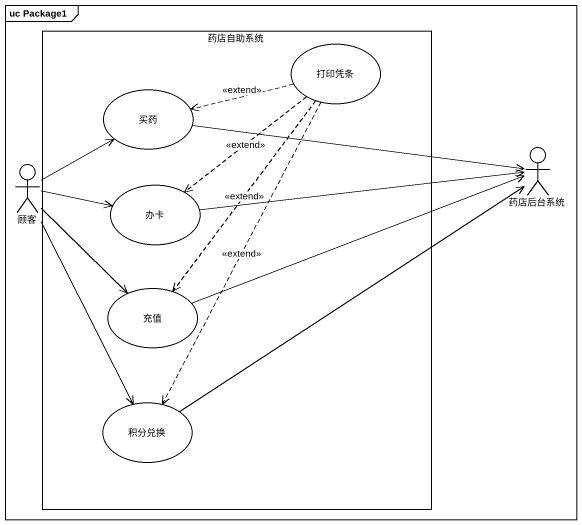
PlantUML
@startuml
mainframe uc Package1
rectangle 药店自助系统 {
  usecase 打印凭条
  usecase 买药
  usecase 办卡
  usecase 充值
  usecase 积分兑换
}
actor 顾客
actor 药店后台系统
打印凭条 .left.> 买药 : <<extend>>
打印凭条 ..> 办卡 : <<extend>>
打印凭条 ..> 充值 : <<extend>>
打印凭条 ..> 积分兑换 : <<extend>>
买药 -right-> 药店后台系统
顾客 -up-> 买药
顾客 -right-> 办卡
顾客 --> 充值
顾客 --> 积分兑换
办卡 -right-> 药店后台系统
充值 -right-> 药店后台系统
积分兑换 -right-> 药店后台系统
@enduml
